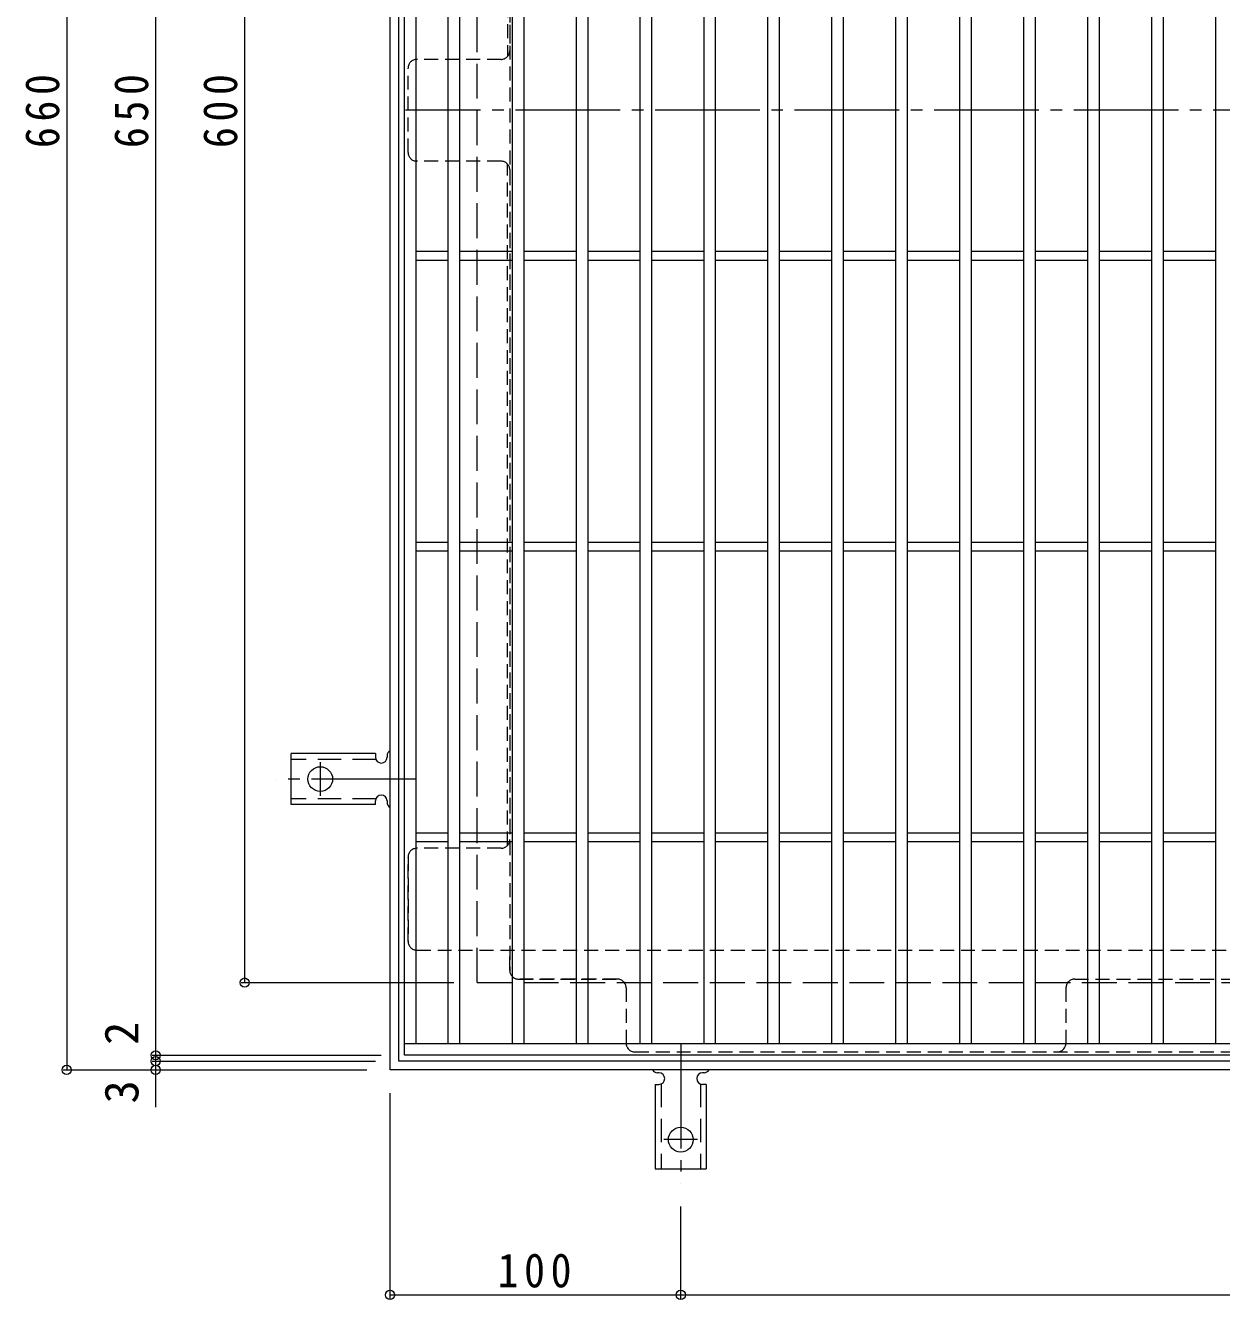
# Model space of a CAD drawing. Units: millimetres at full size, sheet at 1:4. Extents: x -950 to 1126, y -781 to 780.
# Drawn here: x -950.1 to -538.7, y -85.8 to 352.3 of the extents above; entities that cross this region are included whole.
import ezdxf
from ezdxf.enums import TextEntityAlignment as Align

# ---------------------------------------------------------------- set-up
doc = ezdxf.new("R2010")
doc.units = ezdxf.units.MM
doc.header["$LTSCALE"] = 4
doc.header["$PDMODE"] = 32
doc.header["$PDSIZE"] = 3.2
for name, pattern in [('CHAIN2', [12, 9, -1, 1, -1]), ('DASHED1', [1.8, 1.2, -0.6]), ('DASHED2', [3, 2, -1]), ('DASHED3', [4, 3, -1])]:
    doc.linetypes.add(name, pattern=pattern)
for name, color, linetype, lineweight in [('A-1_躯体', 2, 'Continuous', 9), ('A-2_仕上', 3, 'Continuous', 9), ('A-4_その他', 7, 'Continuous', 9), ('A-7_ハッチ', 2, 'Continuous', 9), ('A-A_ﾊｯﾁ-ﾜｸ', 3, 'Continuous', 9)]:
    doc.layers.add(name, color=color, linetype=linetype, lineweight=lineweight)
doc.styles.add('ＭＳ ゴシック', font='')
doc.styles.get('ＭＳ ゴシック').set_extended_font_data('MS Gothic')

msp = doc.modelspace()

# ---------------------------------------------------------------- linework, layer by layer
at = {"layer": 'A-1_躯体'}
for p, q in [((-824.713, -6.838), (-824.713, 653.162)), ((-821.713, -3.838), (-821.713, 650.162)), ((-167.713, -3.838), (-821.713, -3.838)), ((-164.713, -6.838), (-824.713, -6.838))]:
    msp.add_line(p, q, dxfattribs=at)
at = {"layer": 'A-1_躯体', "linetype": 'DASHED3'}
for q in [(-794.713, 623.161), (-194.713, 23.162)]:
    msp.add_line((-794.713, 23.162), q, dxfattribs=at)
at = {"layer": 'A-2_仕上'}
for p, q in [((-819.713, -1.838), (-819.713, 648.162)), ((-815.713, 2.162), (-815.713, 644.162)), ((-804.712, 2.162), (-804.712, 644.162)), ((-800.712, 2.162), (-800.712, 644.162)), ((-782.712, 644.162), (-782.712, 2.162)), ((-778.712, 644.162), (-778.712, 2.162)), ((-760.712, 644.162), (-760.712, 2.162)), ((-756.712, 644.162), (-756.712, 2.162)), ((-738.712, 2.162), (-738.712, 644.162)), ((-734.712, 2.162), (-734.712, 644.162)), ((-716.712, 2.162), (-716.712, 644.162)), ((-712.712, 2.162), (-712.712, 644.162)), ((-694.712, 2.162), (-694.712, 644.162)), ((-690.712, 2.162), (-690.712, 644.162)), ((-672.712, 2.162), (-672.712, 644.162)), ((-668.712, 2.162), (-668.712, 644.162)), ((-650.712, 2.162), (-650.712, 644.162)), ((-646.712, 2.162), (-646.712, 644.162)), ((-628.712, 2.162), (-628.712, 644.162)), ((-624.712, 2.162), (-624.712, 644.162)), ((-606.712, 2.162), (-606.712, 644.162)), ((-602.712, 2.162), (-602.712, 644.162)), ((-584.712, 2.162), (-584.712, 644.162)), ((-580.712, 2.162), (-580.712, 644.162)), ((-562.712, 2.162), (-562.712, 644.162)), ((-558.712, 2.162), (-558.712, 644.162)), ((-540.712, 2.162), (-540.712, 644.162)), ((-815.713, 274.662), (-804.712, 274.662)), ((-815.713, 271.662), (-804.712, 271.662)), ((-800.712, 274.662), (-782.712, 274.662)), ((-800.712, 271.662), (-782.712, 271.662)), ((-778.712, 274.662), (-760.712, 274.662)), ((-778.712, 271.662), (-760.712, 271.662)), ((-756.712, 274.662), (-738.712, 274.662)), ((-756.712, 271.662), (-738.712, 271.662)), ((-734.712, 274.662), (-716.712, 274.662)), ((-734.712, 271.662), (-716.712, 271.662)), ((-712.712, 274.662), (-694.712, 274.662)), ((-712.712, 271.662), (-694.712, 271.662)), ((-690.712, 274.662), (-672.712, 274.662)), ((-690.712, 271.662), (-672.712, 271.662)), ((-668.712, 274.662), (-650.712, 274.662)), ((-668.712, 271.662), (-650.712, 271.662)), ((-646.712, 274.662), (-628.712, 274.662)), ((-646.712, 271.662), (-628.712, 271.662)), ((-624.712, 274.662), (-606.712, 274.662)), ((-624.712, 271.662), (-606.712, 271.662)), ((-602.712, 274.662), (-584.712, 274.662)), ((-602.712, 271.662), (-584.712, 271.662)), ((-580.712, 274.662), (-562.712, 274.662)), ((-580.712, 271.662), (-562.712, 271.662)), ((-558.712, 274.662), (-540.712, 274.662)), ((-558.712, 271.662), (-540.712, 271.662)), ((-815.713, 174.662), (-804.712, 174.662)), ((-815.713, 171.662), (-804.712, 171.662)), ((-800.712, 174.662), (-782.712, 174.662)), ((-800.712, 171.662), (-782.712, 171.662)), ((-778.712, 174.662), (-760.712, 174.662)), ((-778.712, 171.662), (-760.712, 171.662)), ((-756.712, 174.662), (-738.712, 174.662)), ((-756.712, 171.662), (-738.712, 171.662)), ((-734.712, 174.662), (-716.712, 174.662)), ((-734.712, 171.662), (-716.712, 171.662)), ((-712.712, 174.662), (-694.712, 174.662)), ((-712.712, 171.662), (-694.712, 171.662)), ((-690.712, 174.662), (-672.712, 174.662)), ((-690.712, 171.662), (-672.712, 171.662)), ((-668.712, 174.662), (-650.712, 174.662)), ((-668.712, 171.662), (-650.712, 171.662)), ((-646.712, 174.662), (-628.712, 174.662)), ((-646.712, 171.662), (-628.712, 171.662)), ((-624.712, 174.662), (-606.712, 174.662)), ((-624.712, 171.662), (-606.712, 171.662)), ((-602.712, 174.662), (-584.712, 174.662)), ((-602.712, 171.662), (-584.712, 171.662)), ((-580.712, 174.662), (-562.712, 174.662)), ((-580.712, 171.662), (-562.712, 171.662)), ((-558.712, 174.662), (-540.712, 174.662)), ((-558.712, 171.662), (-540.712, 171.662)), ((-815.713, 74.662), (-804.712, 74.662)), ((-800.712, 74.662), (-782.712, 74.662)), ((-778.712, 74.662), (-760.712, 74.662)), ((-756.712, 74.662), (-738.712, 74.662)), ((-734.712, 74.662), (-716.712, 74.662)), ((-712.712, 74.662), (-694.712, 74.662)), ((-690.712, 74.662), (-672.712, 74.662)), ((-668.712, 74.662), (-650.712, 74.662)), ((-646.712, 74.662), (-628.712, 74.662)), ((-624.712, 74.662), (-606.712, 74.662)), ((-602.712, 74.662), (-584.712, 74.662)), ((-580.712, 74.662), (-562.712, 74.662)), ((-558.712, 74.662), (-540.712, 74.662)), ((-815.713, 71.662), (-804.712, 71.662)), ((-800.712, 71.662), (-782.712, 71.662)), ((-778.712, 71.662), (-760.712, 71.662)), ((-756.712, 71.662), (-738.712, 71.662)), ((-734.712, 71.662), (-716.712, 71.662)), ((-712.712, 71.662), (-694.712, 71.662)), ((-690.712, 71.662), (-672.712, 71.662)), ((-668.712, 71.662), (-650.712, 71.662)), ((-646.712, 71.662), (-628.712, 71.662)), ((-624.712, 71.662), (-606.712, 71.662)), ((-602.712, 71.662), (-584.712, 71.662)), ((-580.712, 71.662), (-562.712, 71.662)), ((-558.712, 71.662), (-540.712, 71.662)), ((-342.713, 2.162), (-819.713, 2.162))]:
    msp.add_line(p, q, dxfattribs=at)
msp.add_lwpolyline([(-169.713, 648.162), (-169.713, -1.838), (-819.713, -1.838)], dxfattribs=at)
at = {"layer": 'A-4_その他'}
for p, q in [((-935.923, 653.162), (-935.923, -6.838)), ((-905.318, -1.838), (-905.318, 648.162)), ((-874.713, 623.161), (-874.713, 23.162)), ((-875.913, 23.162), (-802.713, 23.162)), ((-906.518, -1.838), (-827.713, -1.838)), ((-906.518, -3.838), (-829.713, -3.838)), ((-905.318, -3.838), (-905.318, -1.838)), ((-905.318, -19.617), (-905.318, -3.838)), ((-937.123, -6.838), (-832.713, -6.838)), ((-824.713, -85.415), (-824.713, -14.838)), ((-724.712, -85.415), (-724.712, -53.838)), ((-824.713, -84.215), (-724.712, -84.215)), ((-724.712, -84.215), (-264.713, -84.215))]:
    msp.add_line(p, q, dxfattribs=at)
for p in [(-874.713, 23.162), (-905.318, -1.838), (-905.318, -3.838), (-935.923, -6.838), (-905.318, -6.838), (-824.713, -84.215), (-724.712, -84.215)]:
    msp.add_point(p, dxfattribs=at)
at = {"layer": 'A-7_ハッチ', "linetype": 'DASHED1'}
for p, q in [((-783.513, 618.966), (-783.513, 27.359)), ((-784.313, 576.004), (-784.313, 341.623)), ((-818.516, 308.662), (-818.516, 337.663)), ((-786.513, 340.663), (-815.516, 340.663)), ((-786.513, 305.662), (-815.516, 305.662)), ((-784.313, 70.32), (-784.313, 304.701)), ((-818.516, 37.359), (-818.516, 66.36)), ((-786.513, 69.36), (-815.516, 69.36)), ((-815.516, 34.359), (-310.517, 34.359)), ((-746.512, 24.359), (-780.513, 24.359)), ((-589.213, 24.359), (-529.213, 24.359)), ((-743.512, 21.359), (-743.512, 2.359)), ((-592.213, 21.359), (-592.213, 2.359)), ((-740.512, -0.641), (-595.213, -0.641))]:
    msp.add_line(p, q, dxfattribs=at)
at = {"layer": 'A-7_ハッチ', "linetype": 'CHAIN2'}
msp.add_line((-169.556, 323.162), (-819.438, 323.162), dxfattribs=at)
at = {"layer": 'A-7_ハッチ', "linetype": 'DASHED1'}
for centre, start, end in [((-786.513, 343.663), 270, 0), ((-815.516, 337.663), 90, 180), ((-815.516, 308.662), 180, 270), ((-786.513, 302.662), 0, 90), ((-786.513, 72.36), 270, 0), ((-815.516, 66.36), 90, 180), ((-815.516, 37.359), 180, 270), ((-780.513, 27.359), 180, 270), ((-746.512, 21.359), 0, 90), ((-589.213, 21.359), 90, 180), ((-740.512, 2.359), 180, 270), ((-595.213, 2.359), 270, 0)]:
    msp.add_arc(centre, 3, start, end, dxfattribs=at)
at = {"layer": 'A-A_ﾊｯﾁ-ﾜｸ', "color": 2, "linetype": 'DASHED1'}
for p, q in [((-783.513, 574.129), (-783.513, 343.663)), ((-818.516, 308.662), (-818.516, 337.663)), ((-786.513, 340.663), (-815.516, 340.663)), ((-786.513, 305.662), (-815.516, 305.662)), ((-783.513, 302.662), (-783.513, 72.36)), ((-818.516, 66.36), (-818.516, 37.359)), ((-786.513, 69.36), (-815.516, 69.36)), ((-815.516, 34.359), (-783.513, 34.359)), ((-783.513, 27.359), (-783.513, 34.359)), ((-780.513, 24.359), (-746.512, 24.359)), ((-743.512, 21.359), (-743.512, 2.359)), ((-740.512, -0.641), (-345.517, -0.641))]:
    msp.add_line(p, q, dxfattribs=at)
at = {"layer": 'A-A_ﾊｯﾁ-ﾜｸ'}
for p, q in [((-829.713, 101.913), (-858.713, 101.913)), ((-858.713, 84.413), (-858.713, 101.913)), ((-829.713, 101.913), (-829.713, 100.663)), ((-825.713, 101.163), (-825.713, 100.663)), ((-829.713, 84.413), (-858.713, 84.413)), ((-829.713, 84.413), (-829.713, 85.663)), ((-825.713, 85.667), (-825.713, 85.154)), ((-732.208, -7.838), (-732.721, -7.838)), ((-716.713, -7.838), (-717.212, -7.838)), ((-733.462, -11.838), (-732.212, -11.838)), ((-733.462, -11.838), (-733.462, -40.838)), ((-715.962, -11.838), (-717.212, -11.838)), ((-715.962, -11.838), (-715.962, -40.838)), ((-733.462, -40.838), (-715.962, -40.838))]:
    msp.add_line(p, q, dxfattribs=at)
at = {"layer": 'A-A_ﾊｯﾁ-ﾜｸ', "linetype": 'DASHED2'}
for p, q in [((-829.567, 99.913), (-858.713, 99.913)), ((-829.567, 86.413), (-858.713, 86.413)), ((-731.462, -11.692), (-731.462, -40.838)), ((-717.962, -11.692), (-717.962, -40.838))]:
    msp.add_line(p, q, dxfattribs=at)
at = {"layer": 'A-A_ﾊｯﾁ-ﾜｸ', "color": 7, "linetype": 'CHAIN2'}
for p, q in [((-848.713, 98.939), (-848.713, 87.387)), ((-815.712, 93.163), (-863.713, 93.163)), ((-724.712, 2.163), (-724.712, -45.838)), ((-718.936, -30.838), (-730.488, -30.838))]:
    msp.add_line(p, q, dxfattribs=at)
at = {"layer": 'A-A_ﾊｯﾁ-ﾜｸ'}
for centre in [(-848.713, 93.163), (-724.712, -30.838)]:
    msp.add_circle(centre, 4.25, dxfattribs=at)
at = {"layer": 'A-A_ﾊｯﾁ-ﾜｸ', "color": 2, "linetype": 'DASHED1'}
for centre, start, end in [((-786.513, 343.663), 270, 0), ((-815.516, 337.663), 90, 180), ((-815.516, 308.662), 180, 270), ((-786.513, 302.662), 0, 90), ((-786.513, 72.36), 270, 0), ((-815.516, 66.36), 90, 180), ((-815.516, 37.359), 180, 270), ((-780.513, 27.359), 180, 270), ((-746.512, 21.359), 0, 90), ((-740.512, 2.359), 180, 270)]:
    msp.add_arc(centre, 3, start, end, dxfattribs=at)
at = {"layer": 'A-A_ﾊｯﾁ-ﾜｸ'}
for centre, start, end in [((-823.713, 101.163), 119.99951, 179.72403), ((-827.713, 100.663), 180, 0), ((-827.713, 85.663), 0.13329, 180), ((-823.713, 85.163), 180.24162, 240.00072), ((-732.713, -5.838), 209.99928, 269.75838), ((-732.212, -9.838), 270, 89.86671), ((-717.212, -9.838), 90, 270), ((-716.713, -5.838), 270.27597, 330.00049)]:
    msp.add_arc(centre, 2, start, end, dxfattribs=at)

# ---------------------------------------------------------------- texts
at = {"layer": 'A-4_その他', "color": 2, "style": 'ＭＳ ゴシック'}
for s, p in [('2', (-907.718, 1.743)), ('3', (-907.718, -18.394))]:
    msp.add_text(s, height=11.73, rotation=90, dxfattribs=at).set_placement(p, align=Align.BOTTOM_LEFT)
at = {"layer": 'A-4_その他', "color": 2, "char_height": 11.73, "attachment_point": 7, "rotation": 90, "style": 'ＭＳ ゴシック'}
for s, insert in [('\\T1.27;\\W0.9;660', (-938.323, 310.162)), ('\\T1.27;\\W0.9;650', (-907.718, 310.162)), ('\\T1.27;\\W0.9;600', (-877.113, 310.162))]:
    msp.add_mtext(s, dxfattribs=dict(at, insert=insert))
at = {"layer": 'A-4_その他', "color": 2, "insert": (-787.713, -81.815), "char_height": 11.73, "attachment_point": 7, "style": 'ＭＳ ゴシック'}
msp.add_mtext('\\T1.27;\\W0.9;100', dxfattribs=at)

doc.saveas('drawing.dxf')
